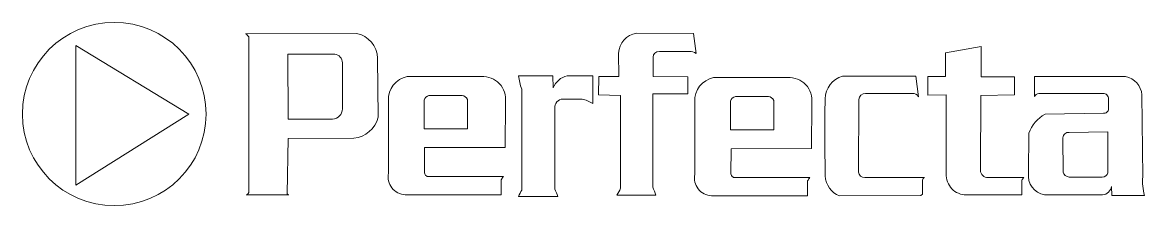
# Model space of a CAD drawing. Extents: x 4 to 115, y 5 to 23.
import ezdxf

# ---------------------------------------------------------------- set-up
doc = ezdxf.new("R2010")
doc.units = 0
doc.header["$MEASUREMENT"] = 0
doc.layers.add('レイヤー_1', color=160, linetype='Continuous')

msp = doc.modelspace()

# ---------------------------------------------------------------- linework, layer by layer
at = {"layer": 'レイヤー_1', "linetype": 'Continuous', "lineweight": 0, "flags": 128}
for points in [[(26.23, 22.08), (37.2, 22.12, -0.349695), (39.31, 19.64), (39.35, 13.79, -0.329428), (36.94, 11.72), (30.45, 11.69), (30.34, 6.19, 0.336477), (30.51, 6.08), (26.3, 6.09, 0.410646), (26.56, 6.43), (26.54, 21.76, 0.060045), (26.28, 22.07, -2.518409)], [(70.59, 22.12), (70.85, 20.11, 0.218905), (70.2, 20.33), (67.22, 20.33, 0.400819), (66.59, 19.74), (66.59, 17.85), (70.03, 17.81), (70.03, 16.12), (66.57, 16.12), (66.56, 6.83, -0.011595), (66.88, 6.05), (63, 6.05, 0.088775), (63.38, 6.75), (63.36, 15.95), (61.19, 16.03), (61.22, 17.83), (63.21, 17.83), (63.18, 20.16, -0.347673), (64.94, 22.14), (70.59, 22.12)], [(30.43, 20.07), (30.45, 13.6), (34.85, 13.6, 0.397672), (35.82, 14.63), (35.82, 19.18, 0.384196), (35.06, 20.07), (30.43, 20.07)], [(95.58, 20.19), (99.1, 20.8), (99.1, 17.79), (102.4, 17.79), (102.4, 16.01), (99.07, 15.95), (99.04, 8.64, 0.432823), (99.63, 7.82), (103.32, 7.8, 0.007038), (103.11, 7.53), (103.11, 6.07), (97.63, 6.07, -0.423983), (95.64, 8.16), (95.62, 16.03), (93.8, 15.98), (93.81, 17.85), (95.57, 17.85), (95.58, 20.19)], [(43.97, 10.77), (43.96, 8.26, 0.476321), (44.48, 7.91), (51.78, 7.91, 0.067246), (51.55, 7.57), (51.56, 6.09), (42.05, 6.1, -0.463389), (40.38, 8.22), (40.38, 15.44, -0.37872), (42.25, 17.82), (49.58, 17.82, -0.475909), (51.97, 15.29), (51.94, 10.77), (43.97, 10.77)], [(53.28, 17.91), (56.67, 17.91), (56.7, 16.7, -0.246104), (58.1, 17.91), (60.64, 17.91), (60.62, 15.15, 0.096589), (59.56, 15.6), (57.65, 15.6, 0.419621), (56.87, 14.68), (56.86, 6.64, -0.022544), (57.17, 5.93), (53.28, 5.93, -0.042583), (53.58, 6.55), (53.58, 16.59, -0.061315), (53.28, 17.91, -0.963141)], [(92.63, 17.87), (92.9, 15.81, 0.341121), (92.25, 16.14), (87.65, 16.14, 0.389917), (86.97, 15.54), (86.95, 8.35, 0.400629), (87.59, 7.79), (93.49, 7.81, 0.313162), (93.3, 7.55), (93.3, 6.14), (93.12, 6.01), (85.06, 5.98, -0.305262), (83.66, 7.96, -0.011206), (83.64, 15.63, -0.329674), (85.37, 17.87), (92.63, 17.87)], [(104.37, 15.84), (104.37, 17.85), (113.4, 17.84, -0.335547), (115.02, 16), (115.1, 7.86, 0.091761), (115.28, 6.03), (112.05, 6.03), (112.02, 6.92, 1.475274)], [(74.32, 10.66), (74.31, 8.16, 0.476321), (74.83, 7.81), (82.13, 7.8, 0.067246), (81.9, 7.46), (81.91, 5.99), (72.4, 6, -0.463389), (70.73, 8.12), (70.73, 15.33, -0.37872), (72.59, 17.72), (79.92, 17.72, -0.475909), (82.32, 15.18), (82.29, 10.67), (74.32, 10.66)], [(43.92, 12.64), (48.2, 12.65), (48.2, 15.55, 0.265714), (47.67, 15.96), (44.4, 15.96, 0.286735), (43.93, 15.49), (43.92, 12.64)], [(74.27, 12.53), (78.55, 12.55), (78.55, 15.45, 0.265714), (78.02, 15.86), (74.75, 15.86, 0.286735), (74.28, 15.39), (74.27, 12.53)], [(111.12, 6.08), (105.38, 6.08, -0.39782), (103.78, 8.25), (103.83, 12.2, -0.193214), (105.43, 14.09), (111.21, 14.2, 0.47982), (111.71, 14.62), (111.71, 15.62, 0.449575), (111.17, 16.14), (104.81, 16.14, 0.304237), (104.37, 15.84, 1.402094)], [(107.8, 12.29), (111.66, 12.35), (111.66, 8.27, -0.307474), (111.08, 7.85), (107.81, 7.85, -0.309026), (107.21, 8.35), (107.2, 11.75, -0.415894), (107.8, 12.29, 0.026902)], [(112.02, 6.92, -0.341558), (111.12, 6.08, -1.120544)]]:
    msp.add_lwpolyline(points, format="xyb", dxfattribs=at)
msp.add_lwpolyline([(9.42, 20.91), (9.42, 7.03), (20.6, 14.11), (9.42, 20.91)], dxfattribs=at)
at = {"layer": 'レイヤー_1', "linetype": 'Continuous', "lineweight": 0}
msp.add_circle((13.22, 14.11), 9.1, dxfattribs=at)

doc.saveas('drawing.dxf')
